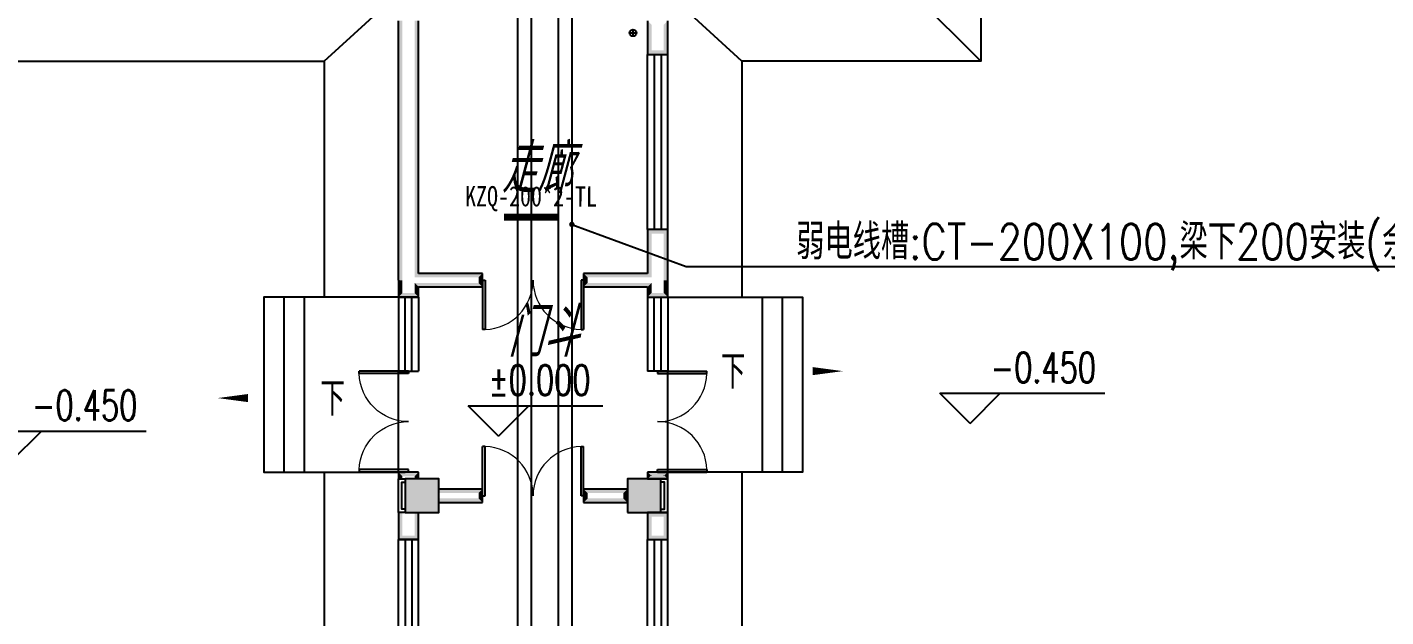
# Model space of a CAD drawing. Extents: x 1241380 to 1952554, y 1012187 to 1766051.
# Drawn here: x 1667052 to 1687229, y 1269374 to 1278126 of the extents above; entities that cross this region are included whole.
import ezdxf
from ezdxf.enums import TextEntityAlignment as Align

# ---------------------------------------------------------------- set-up
doc = ezdxf.new("R2010")
doc.units = 0
for name, color, linetype in [('1-建筑底图', 8, 'Continuous'), ('CABLETRAY_PDS', 4, 'Continuous'), ('PUB_HATCH', 8, 'Continuous'), ('TEL_LEAD', 3, 'Continuous'), ('内网桥架', 1, 'Continuous'), ('抗震支吊架', 2, 'Continuous'), ('排水', 153, 'Continuous')]:
    doc.layers.add(name, color=color, linetype=linetype)
doc.styles.add('_TCH_DIM', font='SIMPLEX', dxfattribs={"bigfont": 'GBCBIG'})
doc.styles.add('_TEL_DIM', font='SIMPLEX', dxfattribs={"width": 0.8, "height": 3.5, "bigfont": 'HZTXT'})
doc.styles.add('kzcad', font='', dxfattribs={"width": 0.8})
doc.styles.get("Standard").update_dxf_attribs({"font": 'gbeitc.shx', "bigfont": 'gbcbig.shx'})
doc.styles.get('kzcad').set_extended_font_data('SimSun')
doc.linetypes.add('JIEDI', pattern='A,1.25,-0.25,0.25,-0.25,0.625,["/",Standard,S=0.6,R=0,X=0,Y=-0.3],0.625,-0.25,0.25,-0.25', length=4)

# ---------------------------------------------------------------- blocks, each defined once
blk = doc.blocks.new('ng')
at = {"layer": '排水'}
for p, q in [((345991, 781358), (346091, 781358)), ((346041, 781408), (346041, 781308))]:
    blk.add_line(p, q, dxfattribs=at)
blk.add_circle((346041, 781358), 50, dxfattribs=at)
blk = doc.blocks.new('_FZH')
blk.add_lwpolyline([(-0.5, -0.5), (0.5, -0.5), (0.5, 0.5), (-0.5, 0.5)], close=True)
at = {"layer": 'PUB_HATCH'}
blk.add_solid([(-0.5, -0.5), (0.5, -0.5), (-0.5, 0.5), (0.5, 0.5)], dxfattribs=at)
blk = doc.blocks.new('$WINLIB2D$00000001')
at = {"color": 0}
for points in [[(-0.5, 0.5), (-0.5, -0.5)], [(-0.5, 0.5), (0.5, 0.5)], [(0.5, -0.5), (0.5, 0.5)], [(0.5, 0.1667), (-0.5, 0.1667)], [(0.5, -0.1667), (-0.5, -0.1667)], [(-0.5, -0.5), (0.5, -0.5)]]:
    blk.add_lwpolyline(points, dxfattribs=at)
blk = doc.blocks.new('$DorLib2D$00000002')
at = {"color": 0}
for p, q in [((-0.5, 0), (-0.5, 0.4875)), ((-0.475, 0.4875), (-0.5, 0.4875)), ((-0.475, 0), (-0.475, 0.4875)), ((0.475, 0), (0.475, 0.4875)), ((0.475, 0.4875), (0.5, 0.4875)), ((0.5, 0), (0.5, 0.4875)), ((-0.5, 0), (-0.475, 0)), ((0.5, 0), (0.475, 0))]:
    blk.add_line(p, q, dxfattribs=at)
at = {"color": 0, "lineweight": 13}
for centre, start, end in [((-0.4875, 0), 0, 88.53072), ((0.4875, 0), 91.46928, 180)]:
    blk.add_arc(centre, 0.4875, start, end, dxfattribs=at)
blk = doc.blocks.new('1-一层建筑底图')
at = {"layer": '1-建筑底图'}
for points in [[(101800, 71700), (101860, 71700), (101860, 75550), (101800, 75550)], [(102100, 71800), (102100, 75550), (102040, 75550), (102040, 71740)], [(105500, 75550), (105500, 75050), (105560, 75110), (105560, 75490)], [(105800, 75050), (105800, 75550), (105740, 75490), (105740, 75110)], [(105500, 75050), (105800, 75050), (105740, 75110), (105560, 75110)], [(105800, 72450), (105500, 72450), (105560, 72390), (105740, 72390)], [(105500, 72450), (105500, 71800), (105560, 71740), (105560, 72390)], [(105800, 71700), (105800, 72450), (105740, 72390), (105740, 71700)], [(101800, 71700), (101800, 71450), (101860, 71510), (101860, 71700)], [(103050, 71800), (102100, 71800), (102040, 71740), (102990, 71740)], [(102100, 71450), (102100, 71600), (102040, 71660), (102040, 71510)], [(102100, 71600), (103050, 71600), (102990, 71660), (102040, 71660)], [(103050, 71600), (103050, 71800), (102990, 71740), (102990, 71660)], [(105500, 71800), (104550, 71800), (104610, 71740), (105560, 71740)], [(104550, 71800), (104550, 71600), (104610, 71660), (104610, 71740)], [(104550, 71600), (105500, 71600), (105560, 71660), (104610, 71660)], [(105500, 71600), (105500, 71450), (105560, 71510), (105560, 71660)], [(105800, 71450), (105800, 71700), (105740, 71700), (105740, 71510)], [(101800, 71450), (102100, 71450), (102040, 71510), (101860, 71510)], [(105500, 71450), (105800, 71450), (105740, 71510), (105560, 71510)], [(102100, 68850), (101800, 68850), (101860, 68790), (102040, 68790)], [(101800, 68850), (101800, 68750), (101860, 68750), (101860, 68790)], [(102100, 68750), (102100, 68850), (102040, 68790), (102040, 68750)], [(105800, 68850), (105500, 68850), (105560, 68790), (105740, 68790)], [(105500, 68850), (105500, 68750), (105560, 68810), (105560, 68790)], [(105500, 68750), (105800, 68750), (105740, 68810), (105560, 68810)], [(105800, 68750), (105800, 68850), (105740, 68790), (105740, 68810)], [(102400, 68750), (101900, 68750), (101960, 68690), (102340, 68690)], [(101900, 68750), (101900, 68250), (101960, 68310), (101960, 68690)], [(102400, 68250), (102400, 68750), (102340, 68690), (102340, 68310)], [(105700, 68750), (105200, 68750), (105260, 68690), (105640, 68690)], [(105200, 68750), (105200, 68250), (105260, 68310), (105260, 68690)], [(105700, 68250), (105700, 68750), (105640, 68690), (105640, 68310)], [(103050, 68600), (102400, 68600), (102400, 68540), (102990, 68540)], [(102400, 68400), (103050, 68400), (102990, 68460), (102400, 68460)], [(103050, 68400), (103050, 68600), (102990, 68540), (102990, 68460)], [(105200, 68600), (104550, 68600), (104610, 68540), (105140, 68540)], [(104550, 68600), (104550, 68400), (104610, 68460), (104610, 68540)], [(104550, 68400), (105200, 68400), (105140, 68460), (104610, 68460)], [(105200, 68400), (105200, 68600), (105140, 68540), (105140, 68460)], [(101800, 68250), (101800, 67850), (101860, 67910), (101860, 68250)], [(101900, 68250), (102400, 68250), (102340, 68310), (101960, 68310)], [(102100, 67850), (102100, 68250), (102040, 68250), (102040, 67910)], [(105200, 68250), (105700, 68250), (105640, 68310), (105260, 68310)], [(105500, 68250), (105500, 67850), (105560, 67910), (105560, 68190)], [(105800, 68250), (105500, 68250), (105560, 68190), (105740, 68190)], [(105800, 67850), (105800, 68250), (105740, 68190), (105740, 67910)], [(101800, 67850), (102100, 67850), (102040, 67910), (101860, 67910)], [(105500, 67850), (105800, 67850), (105740, 67910), (105560, 67910)]]:
    blk.add_hatch(color=8, dxfattribs=at).paths.add_polyline_path(points)
at = {"layer": '1-建筑底图', "color": 8}
for p, q in [((110450, 74950), (109250, 76150)), ((100700, 74950), (101900, 76050)), ((106900, 74950), (105700, 76050)), ((101800, 71700), (101800, 75550)), ((102100, 71800), (102100, 75550)), ((105500, 75550), (105500, 75050)), ((105800, 75050), (105800, 75550)), ((105500, 75050), (105800, 75050)), ((105800, 72450), (105500, 72450)), ((105500, 72450), (105500, 71800)), ((105800, 71700), (105800, 72450)), ((101800, 71700), (101800, 71450)), ((103050, 71800), (102100, 71800)), ((103050, 71600), (103050, 71800)), ((105500, 71800), (104550, 71800)), ((104550, 71800), (104550, 71600)), ((105800, 71450), (105800, 71700)), ((100100, 71450), (100100, 68850)), ((100400, 71450), (100400, 68850)), ((101800, 71450), (102100, 71450)), ((102100, 71450), (102100, 71600)), ((102100, 71600), (103050, 71600)), ((104550, 71600), (105500, 71600)), ((105500, 71600), (105500, 71450)), ((105500, 71450), (105800, 71450)), ((107200, 71450), (107200, 68850)), ((107500, 71450), (107500, 68850)), ((101800, 68850), (101800, 70350)), ((105800, 68850), (105800, 70350)), ((110289, 69573), (109839, 70023)), ((109839, 70023), (112290, 70023)), ((110289, 69573), (110739, 70023)), ((103286, 69386), (102836, 69836)), ((102836, 69836), (104836, 69836)), ((103286, 69386), (103736, 69836)), ((95601, 69461), (98052, 69461)), ((96051, 69011), (96501, 69461)), ((102100, 68850), (101800, 68850)), ((101800, 68850), (101800, 68750)), ((102100, 68750), (102100, 68850)), ((105800, 68850), (105500, 68850)), ((105500, 68850), (105500, 68750)), ((105800, 68750), (105800, 68850)), ((105500, 68750), (105800, 68750)), ((103050, 68600), (102400, 68600)), ((103050, 68400), (103050, 68600)), ((105200, 68600), (104550, 68600)), ((104550, 68600), (104550, 68400)), ((105200, 68400), (105200, 68600)), ((101800, 68250), (101800, 67850)), ((102100, 67850), (102100, 68250)), ((102400, 68400), (103050, 68400)), ((104550, 68400), (105200, 68400)), ((105500, 68250), (105500, 67850)), ((105800, 68250), (105500, 68250)), ((105800, 67850), (105800, 68250)), ((101800, 67850), (102100, 67850)), ((105500, 67850), (105800, 67850))]:
    blk.add_line(p, q, dxfattribs=at)
for points in [[(63890, 91750), (65090, 91750), (65090, 89750), (110450, 89750), (110450, 87450), (111050, 87450), (111050, 77300), (110450, 77300), (110450, 74950), (106900, 74950), (106900, 71450)], [(63650, 74950), (100700, 74950), (100700, 71450)], [(101900, 71450), (99800, 71450), (99800, 68850), (101900, 68850)], [(101800, 71450), (100400, 71450), (100400, 68850), (101800, 68850)], [(105700, 71450), (107800, 71450), (107800, 68850), (105700, 68850)], [(105800, 71450), (107200, 71450), (107200, 68850), (105800, 68850)], [(100700, 68850), (100700, 61900), (79700, 61900), (79700, 54800)], [(106900, 68850), (106900, 61900), (116200, 61900), (116200, 56800)], [(101900, 68250), (101800, 68250), (101800, 68750), (101900, 68750)], [(101900, 68300), (101850, 68300), (101850, 68700), (101900, 68700)], [(105700, 68250), (105800, 68250), (105800, 68750), (105700, 68750)], [(105700, 68300), (105750, 68300), (105750, 68700), (105700, 68700)]]:
    blk.add_lwpolyline(points, dxfattribs=at)
for points in [[(107032, 70350, 0, 0, 0), (108401, 70350, 0, 120, 0), (107951, 70350, 0, 0, 0)], [(100484, 69950, 0, 0, 0), (99116, 69950, 0, 120, 0), (99566, 69950, 0, 0, 0)]]:
    blk.add_lwpolyline(points, format="xyseb", dxfattribs=at)
blk.add_blockref('ng', (-240757, -705988), dxfattribs=at)
for name, p, xscale, yscale, zscale, rotation in [('$WINLIB2D$00000001', (105650, 73750), 2600, -300, 2600, 90), ('$DorLib2D$00000002', (103800, 71700), 1500, 1500, 1500, 180), ('$WINLIB2D$00000001', (101950, 70900), -1100, -300, -1100, 89.99999999999544), ('$WINLIB2D$00000001', (105650, 70900), -1100, 300, -1100, 90), ('$DorLib2D$00000002', (101950, 69600), -1500, 1500, -1500, 89.99999999999544), ('$DorLib2D$00000002', (105650, 69600), -1500, -1500, -1500, 90), ('$DorLib2D$00000002', (103800, 68500), -1500, -1500, -1500, 180), ('_FZH', (105450, 68500), 499.8144538606284, 500.0000002729939, 500.0000002729939, 359.9999999994929), ('$WINLIB2D$00000001', (101950, 66550), 2600, 300, 2600, 89.99999999999616), ('$WINLIB2D$00000001', (105650, 66550), 2600, -300, 2600, 90)]:
    blk.add_blockref(name, p, dxfattribs=dict(at, xscale=xscale, yscale=yscale, zscale=zscale, rotation=rotation))
at = {"layer": '1-建筑底图', "color": 8, "xscale": 499.9992799042957, "yscale": 500.0000000098953, "zscale": 500.0000000098953}
blk.add_blockref('_FZH', (102150, 68500), dxfattribs=at)
at = {"layer": '1-建筑底图', "color": 8}
for s, p in [('走廊', (103328, 72997)), ('门斗', (103418, 70566))]:
    blk.add_text(s, height=723.4, dxfattribs=at).set_placement(p)
at = {"layer": '1-建筑底图', "color": 8, "style": '_TCH_DIM', "width": 0.705882}
for s, p in [('-0.450', (110595, 70180)), ('%%P0.000', (103141, 69994)), ('-0.450', (96357, 69619))]:
    blk.add_text(s, height=446.2, dxfattribs=at).set_placement(p)
at = {"layer": '1-建筑底图', "color": 8, "style": '_TCH_DIM'}
for p in [(106590, 70087), (100642, 69687)]:
    blk.add_text('下', height=506, dxfattribs=at).set_placement(p)
blk = doc.blocks.new('A$C4A9128F6')
at = {"layer": '内网桥架'}
for p, q in [((36672.8, -72100.1), (36672.8, -5086.2)), ((36872.8, -5086.2), (36872.8, -72100.1))]:
    blk.add_line(p, q, dxfattribs=at)

msp = doc.modelspace()

# ---------------------------------------------------------------- linework, layer by layer
at = {"layer": 'CABLETRAY_PDS'}
for p, q in [((1674941, 1237671.1), (1674941, 1287121.1)), ((1675141, 1280416.2), (1675141, 1237671.1))]:
    msp.add_line(p, q, dxfattribs=at)
at = {"layer": 'TEL_LEAD'}
for p, q in [((1675141, 1275199), (1676840.9, 1274575)), ((1676840.9, 1274575), (1688913.1, 1274575))]:
    msp.add_line(p, q, dxfattribs=at)
at = {"layer": 'TEL_LEAD', "const_width": 40}
msp.add_lwpolyline([(1675122.3, 1275205.9, 1), (1675159.8, 1275192.1, 1)], format="xyb", close=True, dxfattribs=at)
at = {"layer": '抗震支吊架', "color": 2, "const_width": 100}
msp.add_lwpolyline([(1674134.1, 1275305.8), (1674934.1, 1275305.8)], dxfattribs=at)

# ---------------------------------------------------------------- block references
at = {"layer": '1-建筑底图', "linetype": 'JIEDI'}
msp.add_blockref('1-一层建筑底图', (1570765, 1202671.1), dxfattribs=at)
at = {"layer": '1-建筑底图', "color": 3}
msp.add_blockref('A$C4A9128F6', (1637664.8, 1286867.8), dxfattribs=at)

# ---------------------------------------------------------------- texts
at = {"layer": 'TEL_LEAD', "color": 7, "style": '_TEL_DIM', "width": 0.8}
msp.add_text('弱电线槽:CT-200X100,梁下200安装(余同) ', height=525, dxfattribs=at).set_placement((1678471.9, 1274680))
at = {"layer": '抗震支吊架', "color": 2, "style": 'kzcad', "width": 0.8}
msp.add_text('KZQ-200*2-TL', height=300, rotation=359.88539, dxfattribs=at).set_placement((1674534.1, 1275465.8), align=Align.CENTER)

doc.saveas('drawing.dxf')
